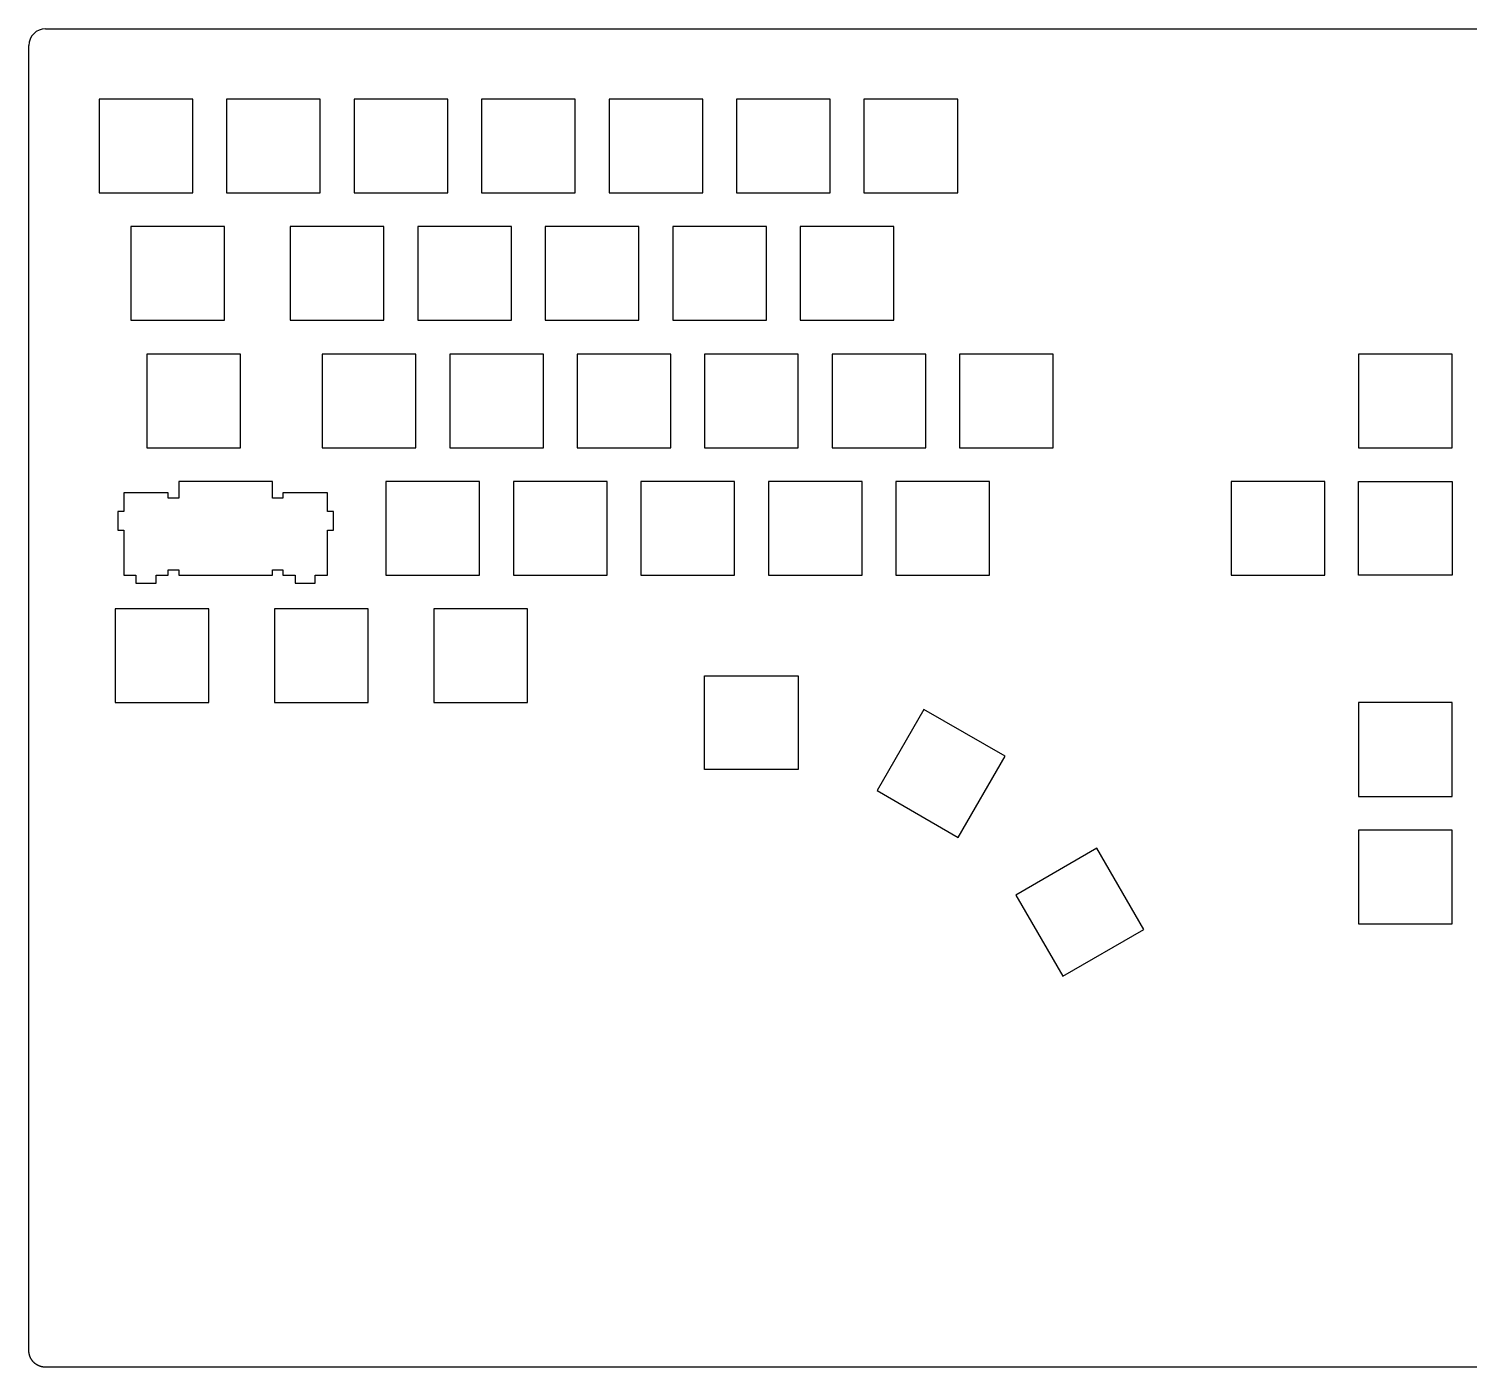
# Model space of a CAD drawing. Header units: inches. Extents: x -112 to 328, y 40 to 240.
# Drawn here: x -112.1 to 103.2, y 39.9 to 239.9 of the extents above; entities that cross this region are included whole.
import ezdxf

# ---------------------------------------------------------------- set-up
doc = ezdxf.new("R2010")
doc.units = ezdxf.units.IN
doc.header["$MEASUREMENT"] = 0

# ---------------------------------------------------------------- blocks, each defined once
blk = doc.blocks.new('block 3')
at = {"color": 7, "lineweight": 25}
blk.add_lwpolyline([(-109.55, 39.88), (-109.6, 39.88), (-109.65, 39.88), (-109.7, 39.88), (-109.75, 39.89), (-109.8, 39.89), (-109.85, 39.9), (-109.9, 39.9), (-109.95, 39.91), (-110, 39.92), (-110.05, 39.93), (-110.1, 39.94), (-110.14, 39.95), (-110.19, 39.96), (-110.24, 39.98), (-110.29, 39.99), (-110.34, 40.01), (-110.38, 40.02), (-110.43, 40.04), (-110.48, 40.06), (-110.52, 40.08), (-110.57, 40.1), (-110.61, 40.12), (-110.66, 40.14), (-110.7, 40.16), (-110.75, 40.19), (-110.79, 40.21), (-110.83, 40.23), (-110.88, 40.26), (-110.92, 40.29), (-110.96, 40.32), (-111, 40.35), (-111.04, 40.37), (-111.08, 40.4), (-111.12, 40.43), (-111.16, 40.47), (-111.2, 40.5), (-111.23, 40.53), (-111.27, 40.57), (-111.31, 40.6), (-111.34, 40.64), (-111.38, 40.67), (-111.41, 40.71), (-111.44, 40.75), (-111.48, 40.79), (-111.51, 40.82), (-111.54, 40.86), (-111.57, 40.9), (-111.6, 40.95), (-111.62, 40.99), (-111.65, 41.03), (-111.68, 41.07), (-111.7, 41.11), (-111.73, 41.16), (-111.75, 41.2), (-111.78, 41.24), (-111.8, 41.29), (-111.82, 41.33), (-111.84, 41.38), (-111.86, 41.43), (-111.88, 41.47), (-111.9, 41.52), (-111.91, 41.57), (-111.93, 41.61), (-111.94, 41.66), (-111.96, 41.71), (-111.97, 41.76), (-111.98, 41.81), (-111.99, 41.86), (-112, 41.9), (-112.01, 41.95), (-112.02, 42), (-112.03, 42.05), (-112.03, 42.1), (-112.04, 42.15), (-112.04, 42.2), (-112.04, 42.25), (-112.05, 42.3), (-112.05, 42.35), (-112.05, 42.38)], dxfattribs=at)
blk = doc.blocks.new('block 17')
at = {"color": 7, "lineweight": 25}
blk.add_lwpolyline([(-109.55, 239.88), (325.45, 239.88)], dxfattribs=at)
blk = doc.blocks.new('block 18')
at = {"color": 7, "lineweight": 25}
blk.add_open_spline([(-109.55, 239.88), (-110.93, 239.88), (-112.05, 238.76), (-112.05, 237.38)], degree=3, dxfattribs=at)
blk = doc.blocks.new('block 19')
at = {"color": 7, "lineweight": 25}
blk.add_lwpolyline([(-112.05, 42.38), (-112.05, 237.38)], dxfattribs=at)
blk = doc.blocks.new('block 20')
at = {"color": 7, "lineweight": 25}
blk.add_lwpolyline([(325.45, 39.88), (-109.55, 39.88)], dxfattribs=at)
blk = doc.blocks.new('block 75')
at = {"color": 7, "lineweight": 25}
blk.add_lwpolyline([(-39.64, 158.23), (-25.64, 158.23)], dxfattribs=at)
blk = doc.blocks.new('block 76')
at = {"color": 7, "lineweight": 25}
blk.add_lwpolyline([(-25.64, 158.23), (-25.64, 172.23)], dxfattribs=at)
blk = doc.blocks.new('block 77')
at = {"color": 7, "lineweight": 25}
blk.add_lwpolyline([(-25.64, 172.23), (-39.64, 172.23)], dxfattribs=at)
blk = doc.blocks.new('block 78')
at = {"color": 7, "lineweight": 25}
blk.add_lwpolyline([(-39.64, 172.23), (-39.64, 158.23)], dxfattribs=at)
blk = doc.blocks.new('block 79')
at = {"color": 7, "lineweight": 25}
blk.add_lwpolyline([(-6.59, 158.23), (-6.59, 172.23)], dxfattribs=at)
blk = doc.blocks.new('block 80')
at = {"color": 7, "lineweight": 25}
blk.add_lwpolyline([(-6.59, 172.23), (-20.59, 172.23)], dxfattribs=at)
blk = doc.blocks.new('block 81')
at = {"color": 7, "lineweight": 25}
blk.add_lwpolyline([(-20.59, 172.23), (-20.59, 158.23)], dxfattribs=at)
blk = doc.blocks.new('block 82')
at = {"color": 7, "lineweight": 25}
blk.add_lwpolyline([(-20.59, 158.23), (-6.59, 158.23)], dxfattribs=at)
blk = doc.blocks.new('block 83')
at = {"color": 7, "lineweight": 25}
blk.add_lwpolyline([(17.51, 172.23), (17.51, 158.23)], dxfattribs=at)
blk = doc.blocks.new('block 84')
at = {"color": 7, "lineweight": 25}
blk.add_lwpolyline([(17.51, 158.23), (31.51, 158.23)], dxfattribs=at)
blk = doc.blocks.new('block 85')
at = {"color": 7, "lineweight": 25}
blk.add_lwpolyline([(31.51, 158.23), (31.51, 172.23)], dxfattribs=at)
blk = doc.blocks.new('block 86')
at = {"color": 7, "lineweight": 25}
blk.add_lwpolyline([(31.51, 172.23), (17.51, 172.23)], dxfattribs=at)
blk = doc.blocks.new('block 87')
at = {"color": 7, "lineweight": 25}
blk.add_lwpolyline([(-1.54, 172.23), (-1.54, 158.23)], dxfattribs=at)
blk = doc.blocks.new('block 88')
at = {"color": 7, "lineweight": 25}
blk.add_lwpolyline([(-1.54, 158.23), (12.46, 158.23)], dxfattribs=at)
blk = doc.blocks.new('block 89')
at = {"color": 7, "lineweight": 25}
blk.add_lwpolyline([(12.46, 158.23), (12.46, 172.23)], dxfattribs=at)
blk = doc.blocks.new('block 90')
at = {"color": 7, "lineweight": 25}
blk.add_lwpolyline([(12.46, 172.23), (-1.54, 172.23)], dxfattribs=at)
blk = doc.blocks.new('block 91')
at = {"color": 7, "lineweight": 25}
blk.add_lwpolyline([(-37.54, 153.18), (-51.54, 153.18)], dxfattribs=at)
blk = doc.blocks.new('block 92')
at = {"color": 7, "lineweight": 25}
blk.add_lwpolyline([(-51.54, 153.18), (-51.54, 139.18)], dxfattribs=at)
blk = doc.blocks.new('block 93')
at = {"color": 7, "lineweight": 25}
blk.add_lwpolyline([(-51.54, 139.18), (-37.54, 139.18)], dxfattribs=at)
blk = doc.blocks.new('block 94')
at = {"color": 7, "lineweight": 25}
blk.add_lwpolyline([(-37.54, 139.18), (-37.54, 153.18)], dxfattribs=at)
blk = doc.blocks.new('block 95')
at = {"color": 7, "lineweight": 25}
blk.add_lwpolyline([(-11.06, 143.19), (2.94, 143.19)], dxfattribs=at)
blk = doc.blocks.new('block 96')
at = {"color": 7, "lineweight": 25}
blk.add_lwpolyline([(-11.06, 129.19), (-11.06, 143.19)], dxfattribs=at)
blk = doc.blocks.new('block 97')
at = {"color": 7, "lineweight": 25}
blk.add_lwpolyline([(2.94, 129.19), (-11.06, 129.19)], dxfattribs=at)
blk = doc.blocks.new('block 98')
at = {"color": 7, "lineweight": 25}
blk.add_lwpolyline([(2.94, 143.19), (2.94, 129.19)], dxfattribs=at)
blk = doc.blocks.new('block 99')
at = {"color": 7, "lineweight": 25}
blk.add_lwpolyline([(100.66, 120.13), (86.66, 120.13)], dxfattribs=at)
blk = doc.blocks.new('block 100')
at = {"color": 7, "lineweight": 25}
blk.add_lwpolyline([(86.66, 120.13), (86.66, 106.13)], dxfattribs=at)
blk = doc.blocks.new('block 101')
at = {"color": 7, "lineweight": 25}
blk.add_lwpolyline([(86.66, 106.13), (100.66, 106.13)], dxfattribs=at)
blk = doc.blocks.new('block 102')
at = {"color": 7, "lineweight": 25}
blk.add_lwpolyline([(100.66, 106.13), (100.66, 120.13)], dxfattribs=at)
blk = doc.blocks.new('block 103')
at = {"color": 7, "lineweight": 25}
blk.add_lwpolyline([(35.45, 110.42), (42.45, 98.3)], dxfattribs=at)
blk = doc.blocks.new('block 104')
at = {"color": 7, "lineweight": 25}
blk.add_lwpolyline([(42.45, 98.3), (54.57, 105.3)], dxfattribs=at)
blk = doc.blocks.new('block 105')
at = {"color": 7, "lineweight": 25}
blk.add_lwpolyline([(54.57, 105.3), (47.57, 117.42)], dxfattribs=at)
blk = doc.blocks.new('block 106')
at = {"color": 7, "lineweight": 25}
blk.add_lwpolyline([(47.57, 117.42), (35.45, 110.42)], dxfattribs=at)
blk = doc.blocks.new('block 107')
at = {"color": 7, "lineweight": 25}
blk.add_lwpolyline([(86.66, 125.18), (100.66, 125.18)], dxfattribs=at)
blk = doc.blocks.new('block 108')
at = {"color": 7, "lineweight": 25}
blk.add_lwpolyline([(100.66, 125.18), (100.66, 139.18)], dxfattribs=at)
blk = doc.blocks.new('block 109')
at = {"color": 7, "lineweight": 25}
blk.add_lwpolyline([(100.66, 139.18), (86.66, 139.18)], dxfattribs=at)
blk = doc.blocks.new('block 110')
at = {"color": 7, "lineweight": 25}
blk.add_lwpolyline([(86.66, 139.18), (86.66, 125.18)], dxfattribs=at)
blk = doc.blocks.new('block 111')
at = {"color": 7, "lineweight": 25}
blk.add_lwpolyline([(14.71, 126.04), (26.83, 119.04)], dxfattribs=at)
blk = doc.blocks.new('block 112')
at = {"color": 7, "lineweight": 25}
blk.add_lwpolyline([(26.83, 119.04), (33.83, 131.16)], dxfattribs=at)
blk = doc.blocks.new('block 113')
at = {"color": 7, "lineweight": 25}
blk.add_lwpolyline([(33.83, 131.16), (21.71, 138.16)], dxfattribs=at)
blk = doc.blocks.new('block 114')
at = {"color": 7, "lineweight": 25}
blk.add_lwpolyline([(21.71, 138.16), (14.71, 126.04)], dxfattribs=at)
blk = doc.blocks.new('block 115')
at = {"color": 7, "lineweight": 25}
blk.add_lwpolyline([(81.61, 158.23), (81.61, 172.23)], dxfattribs=at)
blk = doc.blocks.new('block 116')
at = {"color": 7, "lineweight": 25}
blk.add_lwpolyline([(81.61, 172.23), (67.61, 172.23)], dxfattribs=at)
blk = doc.blocks.new('block 117')
at = {"color": 7, "lineweight": 25}
blk.add_lwpolyline([(67.61, 172.23), (67.61, 158.23)], dxfattribs=at)
blk = doc.blocks.new('block 118')
at = {"color": 7, "lineweight": 25}
blk.add_lwpolyline([(67.61, 158.23), (81.61, 158.23)], dxfattribs=at)
blk = doc.blocks.new('block 119')
at = {"color": 7, "lineweight": 25}
blk.add_lwpolyline([(100.66, 172.23), (100.66, 158.23)], dxfattribs=at)
blk = doc.blocks.new('block 120')
at = {"color": 7, "lineweight": 25}
blk.add_lwpolyline([(86.66, 172.23), (100.66, 172.23)], dxfattribs=at)
blk = doc.blocks.new('block 121')
at = {"color": 7, "lineweight": 25}
blk.add_lwpolyline([(86.66, 158.23), (86.66, 172.23)], dxfattribs=at)
blk = doc.blocks.new('block 122')
at = {"color": 7, "lineweight": 25}
blk.add_lwpolyline([(100.66, 158.23), (86.66, 158.23)], dxfattribs=at)
blk = doc.blocks.new('block 123')
at = {"color": 7, "lineweight": 25}
blk.add_lwpolyline([(100.66, 177.28), (100.66, 191.28)], dxfattribs=at)
blk = doc.blocks.new('block 124')
at = {"color": 7, "lineweight": 25}
blk.add_lwpolyline([(100.66, 191.28), (86.66, 191.28)], dxfattribs=at)
blk = doc.blocks.new('block 125')
at = {"color": 7, "lineweight": 25}
blk.add_lwpolyline([(86.66, 191.28), (86.66, 177.28)], dxfattribs=at)
blk = doc.blocks.new('block 126')
at = {"color": 7, "lineweight": 25}
blk.add_lwpolyline([(86.66, 177.28), (100.66, 177.28)], dxfattribs=at)
blk = doc.blocks.new('block 127')
at = {"color": 7, "lineweight": 25}
blk.add_lwpolyline([(-16.11, 177.28), (-16.11, 191.28)], dxfattribs=at)
blk = doc.blocks.new('block 128')
at = {"color": 7, "lineweight": 25}
blk.add_lwpolyline([(-16.11, 191.28), (-30.11, 191.28)], dxfattribs=at)
blk = doc.blocks.new('block 129')
at = {"color": 7, "lineweight": 25}
blk.add_lwpolyline([(-30.11, 191.28), (-30.11, 177.28)], dxfattribs=at)
blk = doc.blocks.new('block 130')
at = {"color": 7, "lineweight": 25}
blk.add_lwpolyline([(-30.11, 177.28), (-16.11, 177.28)], dxfattribs=at)
blk = doc.blocks.new('block 131')
at = {"color": 7, "lineweight": 25}
blk.add_lwpolyline([(2.94, 191.28), (-11.06, 191.28)], dxfattribs=at)
blk = doc.blocks.new('block 132')
at = {"color": 7, "lineweight": 25}
blk.add_lwpolyline([(-11.06, 191.28), (-11.06, 177.28)], dxfattribs=at)
blk = doc.blocks.new('block 133')
at = {"color": 7, "lineweight": 25}
blk.add_lwpolyline([(-11.06, 177.28), (2.94, 177.28)], dxfattribs=at)
blk = doc.blocks.new('block 134')
at = {"color": 7, "lineweight": 25}
blk.add_lwpolyline([(2.94, 177.28), (2.94, 191.28)], dxfattribs=at)
blk = doc.blocks.new('block 135')
at = {"color": 7, "lineweight": 25}
blk.add_lwpolyline([(41.04, 191.28), (27.04, 191.28)], dxfattribs=at)
blk = doc.blocks.new('block 136')
at = {"color": 7, "lineweight": 25}
blk.add_lwpolyline([(27.04, 191.28), (27.04, 177.28)], dxfattribs=at)
blk = doc.blocks.new('block 137')
at = {"color": 7, "lineweight": 25}
blk.add_lwpolyline([(27.04, 177.28), (41.04, 177.28)], dxfattribs=at)
blk = doc.blocks.new('block 138')
at = {"color": 7, "lineweight": 25}
blk.add_lwpolyline([(41.04, 177.28), (41.04, 191.28)], dxfattribs=at)
blk = doc.blocks.new('block 139')
at = {"color": 7, "lineweight": 25}
blk.add_lwpolyline([(21.99, 177.28), (21.99, 191.28)], dxfattribs=at)
blk = doc.blocks.new('block 140')
at = {"color": 7, "lineweight": 25}
blk.add_lwpolyline([(21.99, 191.28), (7.99, 191.28)], dxfattribs=at)
blk = doc.blocks.new('block 141')
at = {"color": 7, "lineweight": 25}
blk.add_lwpolyline([(7.99, 191.28), (7.99, 177.28)], dxfattribs=at)
blk = doc.blocks.new('block 142')
at = {"color": 7, "lineweight": 25}
blk.add_lwpolyline([(7.99, 177.28), (21.99, 177.28)], dxfattribs=at)
blk = doc.blocks.new('block 143')
at = {"color": 7, "lineweight": 25}
blk.add_lwpolyline([(3.22, 210.33), (3.22, 196.33)], dxfattribs=at)
blk = doc.blocks.new('block 144')
at = {"color": 7, "lineweight": 25}
blk.add_lwpolyline([(3.22, 196.33), (17.22, 196.33)], dxfattribs=at)
blk = doc.blocks.new('block 145')
at = {"color": 7, "lineweight": 25}
blk.add_lwpolyline([(17.22, 196.33), (17.22, 210.33)], dxfattribs=at)
blk = doc.blocks.new('block 146')
at = {"color": 7, "lineweight": 25}
blk.add_lwpolyline([(17.22, 210.33), (3.22, 210.33)], dxfattribs=at)
blk = doc.blocks.new('block 147')
at = {"color": 7, "lineweight": 25}
blk.add_lwpolyline([(-20.88, 210.33), (-34.88, 210.33)], dxfattribs=at)
blk = doc.blocks.new('block 148')
at = {"color": 7, "lineweight": 25}
blk.add_lwpolyline([(-34.88, 210.33), (-34.88, 196.33)], dxfattribs=at)
blk = doc.blocks.new('block 149')
at = {"color": 7, "lineweight": 25}
blk.add_lwpolyline([(-34.88, 196.33), (-20.88, 196.33)], dxfattribs=at)
blk = doc.blocks.new('block 150')
at = {"color": 7, "lineweight": 25}
blk.add_lwpolyline([(-20.88, 196.33), (-20.88, 210.33)], dxfattribs=at)
blk = doc.blocks.new('block 151')
at = {"color": 7, "lineweight": 25}
blk.add_lwpolyline([(-15.83, 210.33), (-15.83, 196.33)], dxfattribs=at)
blk = doc.blocks.new('block 152')
at = {"color": 7, "lineweight": 25}
blk.add_lwpolyline([(-15.83, 196.33), (-1.83, 196.33)], dxfattribs=at)
blk = doc.blocks.new('block 153')
at = {"color": 7, "lineweight": 25}
blk.add_lwpolyline([(-1.83, 196.33), (-1.83, 210.33)], dxfattribs=at)
blk = doc.blocks.new('block 154')
at = {"color": 7, "lineweight": 25}
blk.add_lwpolyline([(-1.83, 210.33), (-15.83, 210.33)], dxfattribs=at)
blk = doc.blocks.new('block 155')
at = {"color": 7, "lineweight": 25}
blk.add_lwpolyline([(-30.4, 215.38), (-30.4, 229.38)], dxfattribs=at)
blk = doc.blocks.new('block 156')
at = {"color": 7, "lineweight": 25}
blk.add_lwpolyline([(-30.4, 229.38), (-44.4, 229.38)], dxfattribs=at)
blk = doc.blocks.new('block 157')
at = {"color": 7, "lineweight": 25}
blk.add_lwpolyline([(-44.4, 229.38), (-44.4, 215.38)], dxfattribs=at)
blk = doc.blocks.new('block 158')
at = {"color": 7, "lineweight": 25}
blk.add_lwpolyline([(-44.4, 215.38), (-30.4, 215.38)], dxfattribs=at)
blk = doc.blocks.new('block 159')
at = {"color": 7, "lineweight": 25}
blk.add_lwpolyline([(-11.35, 215.38), (-11.35, 229.38)], dxfattribs=at)
blk = doc.blocks.new('block 160')
at = {"color": 7, "lineweight": 25}
blk.add_lwpolyline([(-11.35, 229.38), (-25.35, 229.38)], dxfattribs=at)
blk = doc.blocks.new('block 161')
at = {"color": 7, "lineweight": 25}
blk.add_lwpolyline([(-25.35, 229.38), (-25.35, 215.38)], dxfattribs=at)
blk = doc.blocks.new('block 162')
at = {"color": 7, "lineweight": 25}
blk.add_lwpolyline([(-25.35, 215.38), (-11.35, 215.38)], dxfattribs=at)
blk = doc.blocks.new('block 163')
at = {"color": 7, "lineweight": 25}
blk.add_lwpolyline([(26.75, 215.38), (26.75, 229.38)], dxfattribs=at)
blk = doc.blocks.new('block 164')
at = {"color": 7, "lineweight": 25}
blk.add_lwpolyline([(26.75, 229.38), (12.75, 229.38)], dxfattribs=at)
blk = doc.blocks.new('block 165')
at = {"color": 7, "lineweight": 25}
blk.add_lwpolyline([(12.75, 229.38), (12.75, 215.38)], dxfattribs=at)
blk = doc.blocks.new('block 166')
at = {"color": 7, "lineweight": 25}
blk.add_lwpolyline([(12.75, 215.38), (26.75, 215.38)], dxfattribs=at)
blk = doc.blocks.new('block 167')
at = {"color": 7, "lineweight": 25}
blk.add_lwpolyline([(7.7, 215.38), (7.7, 229.38)], dxfattribs=at)
blk = doc.blocks.new('block 168')
at = {"color": 7, "lineweight": 25}
blk.add_lwpolyline([(7.7, 229.38), (-6.3, 229.38)], dxfattribs=at)
blk = doc.blocks.new('block 169')
at = {"color": 7, "lineweight": 25}
blk.add_lwpolyline([(-6.3, 229.38), (-6.3, 215.38)], dxfattribs=at)
blk = doc.blocks.new('block 170')
at = {"color": 7, "lineweight": 25}
blk.add_lwpolyline([(-6.3, 215.38), (7.7, 215.38)], dxfattribs=at)
blk = doc.blocks.new('block 323')
at = {"color": 7, "lineweight": 25}
blk.add_lwpolyline([(-72.98, 210.33), (-72.98, 196.33)], dxfattribs=at)
blk = doc.blocks.new('block 324')
at = {"color": 7, "lineweight": 25}
blk.add_lwpolyline([(-72.98, 196.33), (-58.98, 196.33)], dxfattribs=at)
blk = doc.blocks.new('block 325')
at = {"color": 7, "lineweight": 25}
blk.add_lwpolyline([(-58.98, 196.33), (-58.98, 210.33)], dxfattribs=at)
blk = doc.blocks.new('block 326')
at = {"color": 7, "lineweight": 25}
blk.add_lwpolyline([(-58.98, 210.33), (-72.98, 210.33)], dxfattribs=at)
blk = doc.blocks.new('block 327')
at = {"color": 7, "lineweight": 25}
blk.add_lwpolyline([(-53.93, 210.33), (-53.93, 196.33)], dxfattribs=at)
blk = doc.blocks.new('block 328')
at = {"color": 7, "lineweight": 25}
blk.add_lwpolyline([(-53.93, 196.33), (-39.93, 196.33)], dxfattribs=at)
blk = doc.blocks.new('block 329')
at = {"color": 7, "lineweight": 25}
blk.add_lwpolyline([(-39.93, 196.33), (-39.93, 210.33)], dxfattribs=at)
blk = doc.blocks.new('block 330')
at = {"color": 7, "lineweight": 25}
blk.add_lwpolyline([(-39.93, 210.33), (-53.93, 210.33)], dxfattribs=at)
blk = doc.blocks.new('block 331')
at = {"color": 7, "lineweight": 25}
blk.add_lwpolyline([(-68.5, 229.38), (-82.5, 229.38)], dxfattribs=at)
blk = doc.blocks.new('block 332')
at = {"color": 7, "lineweight": 25}
blk.add_lwpolyline([(-82.5, 229.38), (-82.5, 215.38)], dxfattribs=at)
blk = doc.blocks.new('block 333')
at = {"color": 7, "lineweight": 25}
blk.add_lwpolyline([(-82.5, 215.38), (-68.5, 215.38)], dxfattribs=at)
blk = doc.blocks.new('block 334')
at = {"color": 7, "lineweight": 25}
blk.add_lwpolyline([(-68.5, 215.38), (-68.5, 229.38)], dxfattribs=at)
blk = doc.blocks.new('block 335')
at = {"color": 7, "lineweight": 25}
blk.add_lwpolyline([(-63.45, 215.38), (-49.45, 215.38)], dxfattribs=at)
blk = doc.blocks.new('block 336')
at = {"color": 7, "lineweight": 25}
blk.add_lwpolyline([(-49.45, 215.38), (-49.45, 229.38)], dxfattribs=at)
blk = doc.blocks.new('block 337')
at = {"color": 7, "lineweight": 25}
blk.add_lwpolyline([(-49.45, 229.38), (-63.45, 229.38)], dxfattribs=at)
blk = doc.blocks.new('block 338')
at = {"color": 7, "lineweight": 25}
blk.add_lwpolyline([(-63.45, 229.38), (-63.45, 215.38)], dxfattribs=at)
blk = doc.blocks.new('block 339')
at = {"color": 7, "lineweight": 25}
blk.add_lwpolyline([(-68.21, 177.28), (-54.21, 177.28)], dxfattribs=at)
blk = doc.blocks.new('block 340')
at = {"color": 7, "lineweight": 25}
blk.add_lwpolyline([(-54.21, 177.28), (-54.21, 191.28)], dxfattribs=at)
blk = doc.blocks.new('block 341')
at = {"color": 7, "lineweight": 25}
blk.add_lwpolyline([(-54.21, 191.28), (-68.21, 191.28)], dxfattribs=at)
blk = doc.blocks.new('block 342')
at = {"color": 7, "lineweight": 25}
blk.add_lwpolyline([(-68.21, 191.28), (-68.21, 177.28)], dxfattribs=at)
blk = doc.blocks.new('block 343')
at = {"color": 7, "lineweight": 25}
blk.add_lwpolyline([(-80.41, 177.28), (-80.41, 191.28)], dxfattribs=at)
blk = doc.blocks.new('block 344')
at = {"color": 7, "lineweight": 25}
blk.add_lwpolyline([(-80.41, 191.28), (-94.41, 191.28)], dxfattribs=at)
blk = doc.blocks.new('block 345')
at = {"color": 7, "lineweight": 25}
blk.add_lwpolyline([(-94.41, 191.28), (-94.41, 177.28)], dxfattribs=at)
blk = doc.blocks.new('block 346')
at = {"color": 7, "lineweight": 25}
blk.add_lwpolyline([(-94.41, 177.28), (-80.41, 177.28)], dxfattribs=at)
blk = doc.blocks.new('block 347')
at = {"color": 7, "lineweight": 25}
blk.add_lwpolyline([(-49.16, 177.28), (-35.16, 177.28)], dxfattribs=at)
blk = doc.blocks.new('block 348')
at = {"color": 7, "lineweight": 25}
blk.add_lwpolyline([(-35.16, 177.28), (-35.16, 191.28)], dxfattribs=at)
blk = doc.blocks.new('block 349')
at = {"color": 7, "lineweight": 25}
blk.add_lwpolyline([(-35.16, 191.28), (-49.16, 191.28)], dxfattribs=at)
blk = doc.blocks.new('block 350')
at = {"color": 7, "lineweight": 25}
blk.add_lwpolyline([(-49.16, 191.28), (-49.16, 177.28)], dxfattribs=at)
blk = doc.blocks.new('block 351')
at = {"color": 7, "lineweight": 25}
blk.add_lwpolyline([(-101.55, 229.38), (-101.55, 215.38)], dxfattribs=at)
blk = doc.blocks.new('block 352')
at = {"color": 7, "lineweight": 25}
blk.add_lwpolyline([(-101.55, 215.38), (-87.55, 215.38)], dxfattribs=at)
blk = doc.blocks.new('block 353')
at = {"color": 7, "lineweight": 25}
blk.add_lwpolyline([(-87.55, 215.38), (-87.55, 229.38)], dxfattribs=at)
blk = doc.blocks.new('block 354')
at = {"color": 7, "lineweight": 25}
blk.add_lwpolyline([(-87.55, 229.38), (-101.55, 229.38)], dxfattribs=at)
blk = doc.blocks.new('block 355')
at = {"color": 7, "lineweight": 25}
blk.add_lwpolyline([(-91.22, 170.53), (-97.87, 170.53)], dxfattribs=at)
blk = doc.blocks.new('block 356')
at = {"color": 7, "lineweight": 25}
blk.add_lwpolyline([(-97.87, 170.53), (-97.87, 167.75)], dxfattribs=at)
blk = doc.blocks.new('block 357')
at = {"color": 7, "lineweight": 25}
blk.add_lwpolyline([(-97.87, 167.75), (-98.74, 167.75)], dxfattribs=at)
blk = doc.blocks.new('block 358')
at = {"color": 7, "lineweight": 25}
blk.add_lwpolyline([(-98.74, 167.75), (-98.74, 164.95)], dxfattribs=at)
blk = doc.blocks.new('block 359')
at = {"color": 7, "lineweight": 25}
blk.add_lwpolyline([(-98.74, 164.95), (-97.87, 164.95)], dxfattribs=at)
blk = doc.blocks.new('block 360')
at = {"color": 7, "lineweight": 25}
blk.add_lwpolyline([(-97.87, 164.95), (-97.87, 158.23)], dxfattribs=at)
blk = doc.blocks.new('block 361')
at = {"color": 7, "lineweight": 25}
blk.add_lwpolyline([(-97.87, 158.23), (-96.04, 158.23)], dxfattribs=at)
blk = doc.blocks.new('block 362')
at = {"color": 7, "lineweight": 25}
blk.add_lwpolyline([(-96.04, 158.23), (-96.04, 157.03)], dxfattribs=at)
blk = doc.blocks.new('block 363')
at = {"color": 7, "lineweight": 25}
blk.add_lwpolyline([(-96.04, 157.03), (-93.04, 157.03)], dxfattribs=at)
blk = doc.blocks.new('block 364')
at = {"color": 7, "lineweight": 25}
blk.add_lwpolyline([(-93.04, 157.03), (-93.04, 158.23)], dxfattribs=at)
blk = doc.blocks.new('block 365')
at = {"color": 7, "lineweight": 25}
blk.add_lwpolyline([(-93.04, 158.23), (-91.22, 158.23)], dxfattribs=at)
blk = doc.blocks.new('block 366')
at = {"color": 7, "lineweight": 25}
blk.add_lwpolyline([(-91.22, 158.23), (-91.22, 159.03)], dxfattribs=at)
blk = doc.blocks.new('block 367')
at = {"color": 7, "lineweight": 25}
blk.add_lwpolyline([(-91.22, 159.03), (-89.64, 159.03)], dxfattribs=at)
blk = doc.blocks.new('block 368')
at = {"color": 7, "lineweight": 25}
blk.add_lwpolyline([(-89.64, 159.03), (-89.64, 158.23)], dxfattribs=at)
blk = doc.blocks.new('block 369')
at = {"color": 7, "lineweight": 25}
blk.add_lwpolyline([(-89.64, 158.23), (-75.64, 158.23)], dxfattribs=at)
blk = doc.blocks.new('block 370')
at = {"color": 7, "lineweight": 25}
blk.add_lwpolyline([(-75.64, 158.23), (-75.64, 159.03)], dxfattribs=at)
blk = doc.blocks.new('block 371')
at = {"color": 7, "lineweight": 25}
blk.add_lwpolyline([(-75.64, 159.03), (-74.07, 159.03)], dxfattribs=at)
blk = doc.blocks.new('block 372')
at = {"color": 7, "lineweight": 25}
blk.add_lwpolyline([(-74.07, 159.03), (-74.07, 158.23)], dxfattribs=at)
blk = doc.blocks.new('block 373')
at = {"color": 7, "lineweight": 25}
blk.add_lwpolyline([(-74.07, 158.23), (-72.24, 158.23)], dxfattribs=at)
blk = doc.blocks.new('block 374')
at = {"color": 7, "lineweight": 25}
blk.add_lwpolyline([(-72.24, 158.23), (-72.24, 157.03)], dxfattribs=at)
blk = doc.blocks.new('block 375')
at = {"color": 7, "lineweight": 25}
blk.add_lwpolyline([(-72.24, 157.03), (-69.24, 157.03)], dxfattribs=at)
blk = doc.blocks.new('block 376')
at = {"color": 7, "lineweight": 25}
blk.add_lwpolyline([(-69.24, 157.03), (-69.24, 158.23)], dxfattribs=at)
blk = doc.blocks.new('block 377')
at = {"color": 7, "lineweight": 25}
blk.add_lwpolyline([(-69.24, 158.23), (-67.42, 158.23)], dxfattribs=at)
blk = doc.blocks.new('block 378')
at = {"color": 7, "lineweight": 25}
blk.add_lwpolyline([(-67.42, 158.23), (-67.42, 164.95)], dxfattribs=at)
blk = doc.blocks.new('block 379')
at = {"color": 7, "lineweight": 25}
blk.add_lwpolyline([(-67.42, 164.95), (-66.54, 164.95)], dxfattribs=at)
blk = doc.blocks.new('block 380')
at = {"color": 7, "lineweight": 25}
blk.add_lwpolyline([(-66.54, 164.95), (-66.54, 167.75)], dxfattribs=at)
blk = doc.blocks.new('block 381')
at = {"color": 7, "lineweight": 25}
blk.add_lwpolyline([(-66.54, 167.75), (-67.42, 167.75)], dxfattribs=at)
blk = doc.blocks.new('block 382')
at = {"color": 7, "lineweight": 25}
blk.add_lwpolyline([(-67.42, 167.75), (-67.42, 170.53)], dxfattribs=at)
blk = doc.blocks.new('block 383')
at = {"color": 7, "lineweight": 25}
blk.add_lwpolyline([(-67.42, 170.53), (-74.07, 170.53)], dxfattribs=at)
blk = doc.blocks.new('block 384')
at = {"color": 7, "lineweight": 25}
blk.add_lwpolyline([(-74.07, 170.53), (-74.07, 169.73)], dxfattribs=at)
blk = doc.blocks.new('block 385')
at = {"color": 7, "lineweight": 25}
blk.add_lwpolyline([(-74.07, 169.73), (-75.64, 169.73)], dxfattribs=at)
blk = doc.blocks.new('block 386')
at = {"color": 7, "lineweight": 25}
blk.add_lwpolyline([(-75.64, 169.73), (-75.64, 172.23)], dxfattribs=at)
blk = doc.blocks.new('block 387')
at = {"color": 7, "lineweight": 25}
blk.add_lwpolyline([(-75.64, 172.23), (-89.64, 172.23)], dxfattribs=at)
blk = doc.blocks.new('block 388')
at = {"color": 7, "lineweight": 25}
blk.add_lwpolyline([(-89.64, 172.23), (-89.64, 169.73)], dxfattribs=at)
blk = doc.blocks.new('block 389')
at = {"color": 7, "lineweight": 25}
blk.add_lwpolyline([(-89.64, 169.73), (-91.22, 169.73)], dxfattribs=at)
blk = doc.blocks.new('block 390')
at = {"color": 7, "lineweight": 25}
blk.add_lwpolyline([(-91.22, 169.73), (-91.22, 170.53)], dxfattribs=at)
blk = doc.blocks.new('block 391')
at = {"color": 7, "lineweight": 25}
blk.add_lwpolyline([(-58.69, 172.23), (-58.69, 158.23)], dxfattribs=at)
blk = doc.blocks.new('block 392')
at = {"color": 7, "lineweight": 25}
blk.add_lwpolyline([(-58.69, 158.23), (-44.69, 158.23)], dxfattribs=at)
blk = doc.blocks.new('block 393')
at = {"color": 7, "lineweight": 25}
blk.add_lwpolyline([(-44.69, 158.23), (-44.69, 172.23)], dxfattribs=at)
blk = doc.blocks.new('block 394')
at = {"color": 7, "lineweight": 25}
blk.add_lwpolyline([(-44.69, 172.23), (-58.69, 172.23)], dxfattribs=at)
blk = doc.blocks.new('block 395')
at = {"color": 7, "lineweight": 25}
blk.add_lwpolyline([(-61.36, 153.18), (-75.36, 153.18)], dxfattribs=at)
blk = doc.blocks.new('block 396')
at = {"color": 7, "lineweight": 25}
blk.add_lwpolyline([(-75.36, 153.18), (-75.36, 139.18)], dxfattribs=at)
blk = doc.blocks.new('block 397')
at = {"color": 7, "lineweight": 25}
blk.add_lwpolyline([(-75.36, 139.18), (-61.36, 139.18)], dxfattribs=at)
blk = doc.blocks.new('block 398')
at = {"color": 7, "lineweight": 25}
blk.add_lwpolyline([(-61.36, 139.18), (-61.36, 153.18)], dxfattribs=at)
blk = doc.blocks.new('block 399')
at = {"color": 7, "lineweight": 25}
blk.add_lwpolyline([(-85.17, 153.18), (-99.17, 153.18)], dxfattribs=at)
blk = doc.blocks.new('block 400')
at = {"color": 7, "lineweight": 25}
blk.add_lwpolyline([(-99.17, 153.18), (-99.17, 139.18)], dxfattribs=at)
blk = doc.blocks.new('block 401')
at = {"color": 7, "lineweight": 25}
blk.add_lwpolyline([(-99.17, 139.18), (-85.17, 139.18)], dxfattribs=at)
blk = doc.blocks.new('block 402')
at = {"color": 7, "lineweight": 25}
blk.add_lwpolyline([(-85.17, 139.18), (-85.17, 153.18)], dxfattribs=at)
blk = doc.blocks.new('block 403')
at = {"color": 7, "lineweight": 25}
blk.add_lwpolyline([(-96.79, 210.33), (-96.79, 196.33)], dxfattribs=at)
blk = doc.blocks.new('block 404')
at = {"color": 7, "lineweight": 25}
blk.add_lwpolyline([(-96.79, 196.33), (-82.79, 196.33)], dxfattribs=at)
blk = doc.blocks.new('block 405')
at = {"color": 7, "lineweight": 25}
blk.add_lwpolyline([(-82.79, 196.33), (-82.79, 210.33)], dxfattribs=at)
blk = doc.blocks.new('block 406')
at = {"color": 7, "lineweight": 25}
blk.add_lwpolyline([(-82.79, 210.33), (-96.79, 210.33)], dxfattribs=at)
blk = doc.blocks.new('block 407')
at = {"color": 7, "lineweight": 25}
for points in [[(-112.05, 42.38), (-112.05, 42.38)], [(327.95, 42.38), (327.95, 42.38)]]:
    blk.add_lwpolyline(points, dxfattribs=at)
blk = doc.blocks.new('block 2')
for name in ['block 18', 'block 17', 'block 19', 'block 351', 'block 354', 'block 353', 'block 331', 'block 332', 'block 334', 'block 337', 'block 338', 'block 336', 'block 156', 'block 157', 'block 155', 'block 160', 'block 161', 'block 159', 'block 168', 'block 169', 'block 167', 'block 164', 'block 165', 'block 163', 'block 352', 'block 333', 'block 335', 'block 158', 'block 162', 'block 170', 'block 166', 'block 403', 'block 406', 'block 405', 'block 323', 'block 326', 'block 325', 'block 327', 'block 330', 'block 329', 'block 147', 'block 148', 'block 150', 'block 151', 'block 154', 'block 153', 'block 143', 'block 146', 'block 145', 'block 404', 'block 324', 'block 328', 'block 149', 'block 152', 'block 144', 'block 344', 'block 345', 'block 343', 'block 341', 'block 342', 'block 340', 'block 349', 'block 350', 'block 348', 'block 128', 'block 129', 'block 127', 'block 131', 'block 132', 'block 134', 'block 140', 'block 141', 'block 139', 'block 135', 'block 136', 'block 138', 'block 124', 'block 125', 'block 123', 'block 346', 'block 339', 'block 347', 'block 130', 'block 133', 'block 142', 'block 137', 'block 126', 'block 387', 'block 388', 'block 386', 'block 391', 'block 394', 'block 393', 'block 77', 'block 78', 'block 76', 'block 80', 'block 81', 'block 79', 'block 87', 'block 90', 'block 89', 'block 83', 'block 86', 'block 85', 'block 116', 'block 117', 'block 115', 'block 120', 'block 121', 'block 119', 'block 355', 'block 356', 'block 390', 'block 383', 'block 384', 'block 382', 'block 389', 'block 385', 'block 357', 'block 358', 'block 381', 'block 380', 'block 359', 'block 360', 'block 378', 'block 379', 'block 361', 'block 362', 'block 364', 'block 365', 'block 366', 'block 367', 'block 368', 'block 369', 'block 370', 'block 371', 'block 372', 'block 373', 'block 374', 'block 376', 'block 377', 'block 392', 'block 75', 'block 82', 'block 88', 'block 84', 'block 118', 'block 122', 'block 363', 'block 375', 'block 399', 'block 400', 'block 402', 'block 395', 'block 396', 'block 398', 'block 91', 'block 92', 'block 94', 'block 95', 'block 96', 'block 98', 'block 401', 'block 397', 'block 93', 'block 114', 'block 113', 'block 109', 'block 110', 'block 108', 'block 97', 'block 112', 'block 111', 'block 107', 'block 99', 'block 100', 'block 102', 'block 106', 'block 105', 'block 103', 'block 101', 'block 104', 'block 3', 'block 407', 'block 20']:
    blk.add_blockref(name, (0, 0))

msp = doc.modelspace()

# ---------------------------------------------------------------- block references
msp.add_blockref('block 2', (0, 0))

doc.saveas('drawing.dxf')
